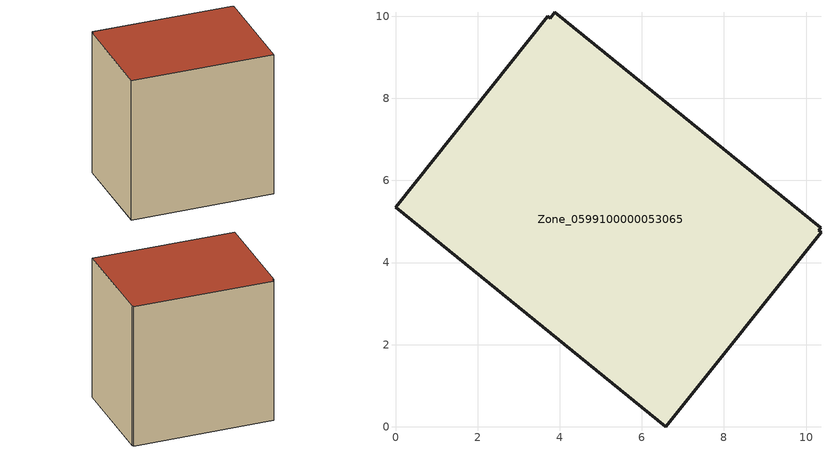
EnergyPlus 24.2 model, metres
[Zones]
Zone_0599100000053065
 floor ground (C_G): 3.88,10.1 10.36,4.85 10.31,4.78 10.36,4.74 6.58,0 0,5.34 3.7,9.99 3.76,9.95 z0.48
 wall outside (C_F): 6.58,0 10.36,4.74 10.31,4.78 10.36,4.85 3.88,10.1 3.76,9.95 3.7,9.99 0,5.34 6.58,0 z0.48:9.26
 roof outside (C_R): 10.36,4.85 3.88,10.1 3.76,9.95 3.7,9.99 0,5.34 6.58,0 10.36,4.74 10.31,4.78 z9.26
[BUILDING]
Pand.0599100000053065: North Axis=0; Terrain=City; Loads Convergence Tolerance Value=0.04; Temperature Convergence Tolerance Value=0.4; Solar Distribution=FullExterior; Maximum Number of Warmup Days=25; Minimum Number of Warmup Days=1
[Site:Location]
Rotterdam.The.Hague.AP_ZH_NLD Design_Conditions: Latitude=51.96; Longitude=4.45; Time Zone=1; Elevation=-4.5
[SITE:GROUNDTEMPERATURE:BUILDINGSURFACE]
18, 18, 18, 18, 18, 18, 18, 18, 18, 18, 18, 18
[MATERIAL] Thermal Absorptance=0.9; Solar Absorptance=0.7; Visible Absorptance=0.7
Name | Roughness | Thickness | Conductivity | Density | Specific Heat
G.TI.1946-1964 | MediumSmooth | 0.15 | 1 | 540 | 1210
F.TI.1946-1964 | Rough | 0.3 | 0.857143 | 1920 | 840
R.TI.1946-1964 | MediumRough | 0.2 | 0.277778 | 1500 | 1000
[CONSTRUCTION]
C_G: G.TI.1946-1964
C_F: F.TI.1946-1964
C_R: R.TI.1946-1964
[ZONE]
Zone_0599100000053065: Type=1; Multiplier=1; Ceiling Height=Autocalculate; Volume=Autocalculate; Floor Area=autocalculate; Part of Total Floor Area=Yes
[ZONEINFILTRATION:DESIGNFLOWRATE]
Infil_Zone_0599100000053065: Zone or ZoneList or Space or SpaceList=Zone_0599100000053065; Schedule=AlwaysOn; Design Flow Rate Calculation Method=Flow/Area; Flow Rate per Floor Area=0.003; Constant Term Coefficient=1; Temperature Term Coefficient=0; Velocity Term Coefficient=0; Velocity Squared Term Coefficient=0
[HVACTEMPLATE:ZONE:IDEALLOADSAIRSYSTEM]
Zone_0599100000053065: Maximum Heating Supply Air Temperature=50; Minimum Cooling Supply Air Temperature=13; Maximum Heating Supply Air Humidity Ratio=0.0156; Minimum Cooling Supply Air Humidity Ratio=0.0077; Heating Limit=NoLimit; Cooling Limit=NoLimit; Dehumidification Control Type=ConstantSensibleHeatRatio; Cooling Sensible Heat Ratio=0.7; Dehumidification Setpoint=60; Humidification Control Type=None; Humidification Setpoint=30; Outdoor Air Method=None; Outdoor Air Flow Rate per Person=0.00944; Outdoor Air Flow Rate per Zone Floor Area=0; Outdoor Air Flow Rate per Zone=0; Demand Controlled Ventilation Type=None; Outdoor Air Economizer Type=NoEconomizer; Heat Recovery Type=None; Sensible Heat Recovery Effectiveness=0.7; Latent Heat Recovery Effectiveness=0.65
[ZONECONTROL:THERMOSTAT]
ThermostatControl_Zone_0599100000053065: Zone or ZoneList=Zone_0599100000053065; Control Type Schedule=DualSetpointControlType; Control 1=Thermostat_Zone_0599100000053065; Temperature Difference Between Cutout And Setpoint=0
[THERMOSTATSETPOINT:DUALSETPOINT]
Thermostat_Zone_0599100000053065: Heating Setpoint Temperature Schedule=HeatingSetpoint_Zone_0599100000053065; Cooling Setpoint Temperature Schedule=CoolingSetpoint_Zone_0599100000053065
[SCHEDULE:COMPACT]
HeatingSetpoint_Zone_0599100000053065: Through: 12/31, For: AllDays, Until: 24:00, 21
CoolingSetpoint_Zone_0599100000053065: Through: 12/31, For: AllDays, Until: 24:00, 24
DualSetpointControlType: Through: 12/31, For: AllDays, Until: 24:00, 4
AlwaysOn: Through: 12/31, For: AllDays, Until: 24:00, 1
